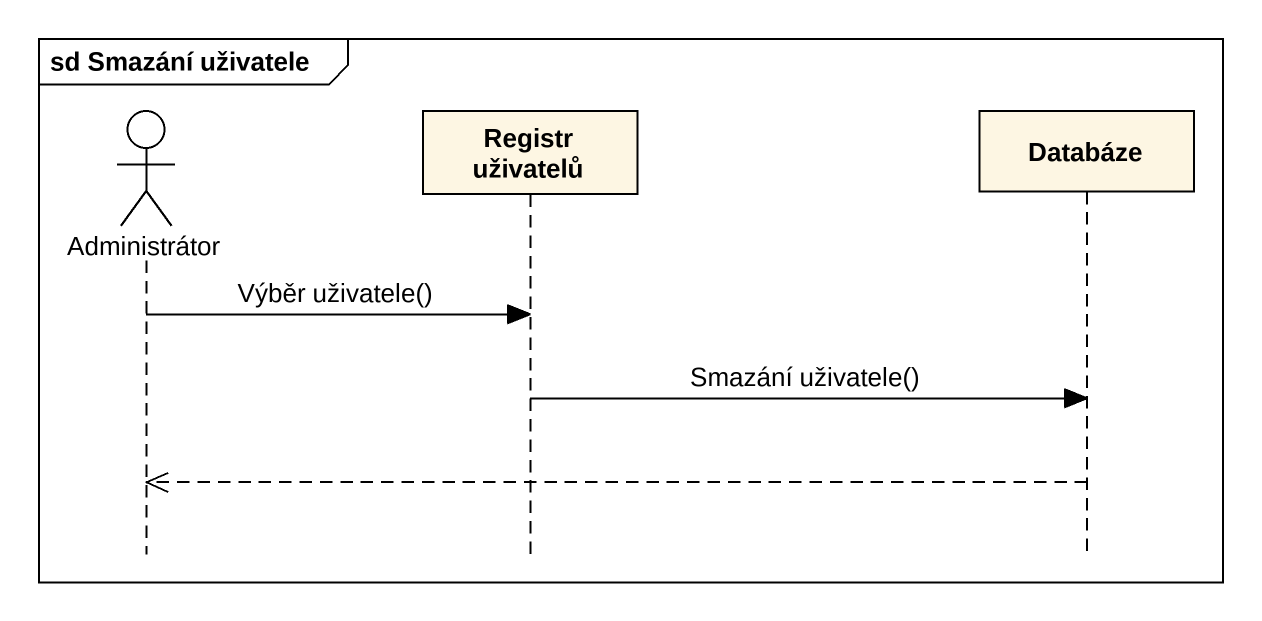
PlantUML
@startuml
mainframe sd Smazání uživatele
hide footbox
actor Administrátor
participant "Registr uživatelů" as Registr_uživatelů
participant Databáze

Administrátor -> Registr_uživatelů : Výběr uživatele()
Registr_uživatelů -> Databáze : Smazání uživatele()
Databáze -->> Administrátor
@enduml
